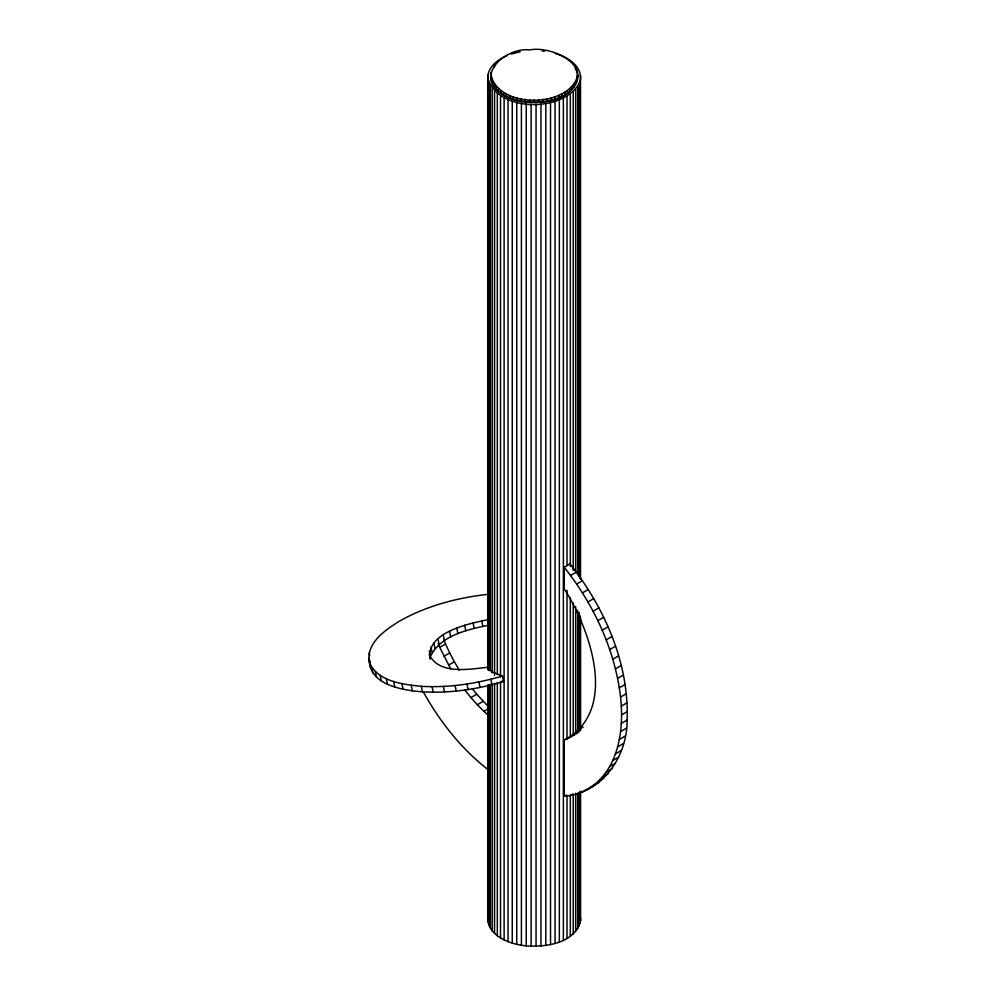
<?xml version="1.0" encoding="UTF-8"?>
<svg xmlns="http://www.w3.org/2000/svg" width="996" height="996" viewBox="0 0 996 996"><rect width="100%" height="100%" fill="white"/><g stroke="black" fill="none" stroke-linecap="round" stroke-linejoin="round"><path stroke-width="1.49" d="M587.926 789.056C618.777 770.456 624.206 729.881 620.558 697.063C614.955 649.492 593.778 604.56 564.184 567.234L570.011 563.873C604.647 607.958 629.173 663.124 627.119 720.046C627.53 756.288 602.119 793.364 564.184 796.339L564.184 740.053L574.667 734.6M430.023 658.73C426.064 631.838 469.938 623.496 488.999 619.437M430.384 658.866L429.401 650.849M487.803 668.092L487.803 77.688C487.853 66.794 497.875 59.411 507.026 55.614M491.078 75.011C494.103 108.452 549.369 107.879 569.899 91.508C595.832 66.222 551.747 45.368 529.735 49.937C505.009 46.887 472.204 77.302 503.578 95.018C525.515 106.809 573.024 107.058 577.431 75.671M580.581 791.546L580.581 920.491C575.315 943.287 545.933 947.408 526.212 945.827C509.877 944.606 483.782 934.721 488.712 914.116M490.891 77.339L491.128 72.222M577.294 79.917L577.518 74.812M429.176 654.584C439.186 674.989 468.992 669.25 487.567 667.295L491.489 671.64L502.395 676.035L503.528 681.575C474.096 690.203 442.959 694.548 412.356 690.851C395.736 688.273 372.006 682.858 369.491 662.826C365.358 643.217 385.601 629.746 399.969 620.857C426.985 605.742 457.475 597.662 488.115 594.338M370.624 668.366L370.039 660.896M580.12 578.415L580.12 81.249C583.208 66.558 567.596 56.797 555.395 53.535M490.891 74.812C498.535 108.402 565.915 108.265 577.294 77.389M487.803 77.688C496.693 113.083 566.351 112.797 580.12 81.249M430.533 656.376C440.755 635.199 467.61 629.572 488.663 625.214M564.184 740.053C619.437 710.671 589.931 628.986 564.184 588.76L564.184 567.234M450.69 668.814L439.709 647.363L445.536 644.001L443.955 640.117M570.546 575.476L576.385 572.115M443.88 656.327L449.719 652.965L445.536 644.001M576.647 584.042L582.486 580.668M448.511 665.129L454.35 661.767L449.719 652.965M582.448 592.881L588.287 589.508M587.926 601.958L593.765 598.584M593.068 611.233L598.895 607.859M597.824 620.67L603.663 617.296M464.821 689.991L470.921 697.573L476.76 694.2L488.799 707.036M602.194 630.231L608.033 626.858M470.921 697.573L477.308 704.707L483.135 701.333M606.166 639.868L611.992 636.506M477.308 704.707L483.907 711.343L488.575 708.654M609.701 649.541L615.54 646.18M612.801 659.228L618.628 655.854M615.441 668.851L621.28 665.49M617.62 678.401L623.459 675.027M619.325 687.813L625.164 684.451M620.558 697.063L626.384 693.689M580.83 728.362L583.158 727.018M621.292 706.102L627.119 702.74M577.182 732.11L580.68 730.08M568.841 737.961L576.684 733.293M621.529 714.904L627.368 711.53M621.292 723.42L627.119 720.046M620.558 731.612L626.384 728.238M619.325 739.443L625.164 736.081M617.62 746.9L623.459 743.526M615.441 753.922L621.28 750.548M612.801 760.496L618.628 757.134M609.701 766.596L615.54 763.222M564.184 796.339L566.512 794.995M606.166 772.186L611.992 768.825M570.546 795.455L572.887 794.111M602.194 777.254L608.033 773.88M576.647 793.937L581.315 791.247M597.824 781.76L603.663 778.386M582.448 791.808L588.287 788.434M593.068 785.695L598.895 782.333M589.657 787.749L593.765 785.682M511.185 54.07L520.223 51.792M369.491 662.826C378.38 681.862 402.845 684.327 421.32 686.319C448.686 687.875 476.175 683.791 502.395 676.035M542.185 50.983L544.625 51.219M502.046 681.177L503.528 681.575M488.102 769.684C461.459 748.942 440.108 721.976 423.698 692.593M483.907 711.343L488.438 715.414M472.39 688.784L476.76 694.2M454.35 661.767L459.405 670.345M438.128 643.491L439.709 647.363M481.69 620.657L482.823 626.185M490.804 679.247L491.937 684.787M487.567 667.295L488.127 670.059M473.013 622.662L474.146 628.19M478.939 681.924L480.072 687.464M464.646 625.177L465.779 630.717M456.778 628.152L457.911 633.68M466.987 684.028L468.12 689.568M449.607 631.489L450.74 637.029M455.085 685.547L456.218 691.075M443.295 635.137L444.428 640.665M438.016 638.984L439.149 644.512M443.394 686.431L444.527 691.971M433.87 642.943L435.003 648.483M430.982 646.927L432.115 652.467M432.09 686.692L433.223 692.232M421.32 686.319L422.453 691.859M411.236 685.31L412.356 690.851M401.948 683.692L403.081 689.232M393.619 681.488L394.752 687.016M386.336 678.712L387.469 684.24M380.211 675.413L381.344 680.94M375.318 671.628L376.451 677.156M369.167 652.791L369.74 655.555M371.72 667.407L372.853 672.947M368.632 657.933L369.765 663.461M577.518 77.339L577.294 72.222M580.519 917.64L580.581 920.491M580.519 75.547L580.519 578.937M580.581 617.532L580.581 729.396M580.12 615.702L580.12 730.678M580.12 792.828L580.12 923.342M579.137 84.038L579.137 576.56M579.137 612.291L579.137 731.923M579.137 792.517L579.137 926.131M577.655 86.764L577.655 574.617M577.655 610.349L577.655 733.093M577.655 793.688L577.655 928.857M576.609 69.683L576.609 72.21M576.609 79.929L576.609 82.456M575.676 89.366L575.676 572.563M575.676 606.751L575.676 734.152M575.676 793.19L575.676 931.459M575.476 67.218L575.476 69.745M575.476 82.394L575.476 84.921M573.957 84.747L573.957 87.262M573.223 91.844L573.223 570.384M573.223 603.003L573.223 735.073M573.223 794.111L573.223 933.937M572.078 86.938L572.078 89.466M570.322 94.159L570.322 566.475M570.322 597.55L570.322 737.376M570.322 794.87L570.322 936.252M569.899 88.98L569.899 91.508M567.459 90.835L567.459 93.363M567.023 96.276L567.023 565.491M567.023 590.354L567.023 739.505M567.023 795.431L567.023 938.369M564.832 92.491L564.832 95.018M563.35 98.193L563.35 940.274M561.956 94.01L561.956 96.537M559.341 99.861L559.341 941.955M558.756 95.417L558.756 97.944M555.22 96.674L555.22 99.202M555.058 101.268L555.058 943.361M551.411 97.757L551.411 100.285M550.527 102.414L550.527 944.507M547.352 98.641L547.352 101.169M545.82 103.273L545.82 945.366M543.081 99.289L543.081 101.816M540.977 103.845L540.977 945.939M538.674 99.687L538.674 102.215M536.06 104.107L536.06 946.2M534.205 99.812L534.205 102.339M531.117 104.07L531.117 946.163M529.735 99.687L529.735 102.215M526.212 103.733L526.212 945.827M525.328 99.289L525.328 101.816M521.406 103.086L521.406 945.179M521.07 98.641L521.07 101.169M516.999 97.757L516.999 100.285M516.737 102.152L516.737 944.245M513.189 96.674L513.189 99.202M512.255 100.945L512.255 943.038M509.666 95.417L509.666 97.944M508.035 99.463L508.035 941.556M506.454 94.01L506.454 96.537M504.113 97.733L504.113 939.826M503.578 92.491L503.578 95.018M500.951 90.835L500.951 93.363M500.527 95.765L500.527 676.844M500.527 681.501L500.527 937.859M498.51 88.98L498.51 91.508M497.328 93.599L497.328 674.678M497.328 682.447L497.328 935.692M496.332 86.938L496.332 89.466M494.452 64.877L494.452 67.404M494.452 84.747L494.452 87.262M494.539 91.246L494.539 675.425M494.539 683.194L494.539 933.339M492.933 82.394L492.933 84.921M492.198 88.731L492.198 672.91M492.198 683.791L492.198 930.824M491.812 79.929L491.812 82.456M491.128 77.389L491.128 79.917M490.343 86.092L490.343 670.271M490.343 684.252L490.343 928.185M488.974 83.353L488.974 670.632M488.974 684.613L488.974 925.433M488.003 74.837L488.127 669.374M488.127 684.912L488.127 922.632M487.803 685.173L487.803 919.781"/></g></svg>
